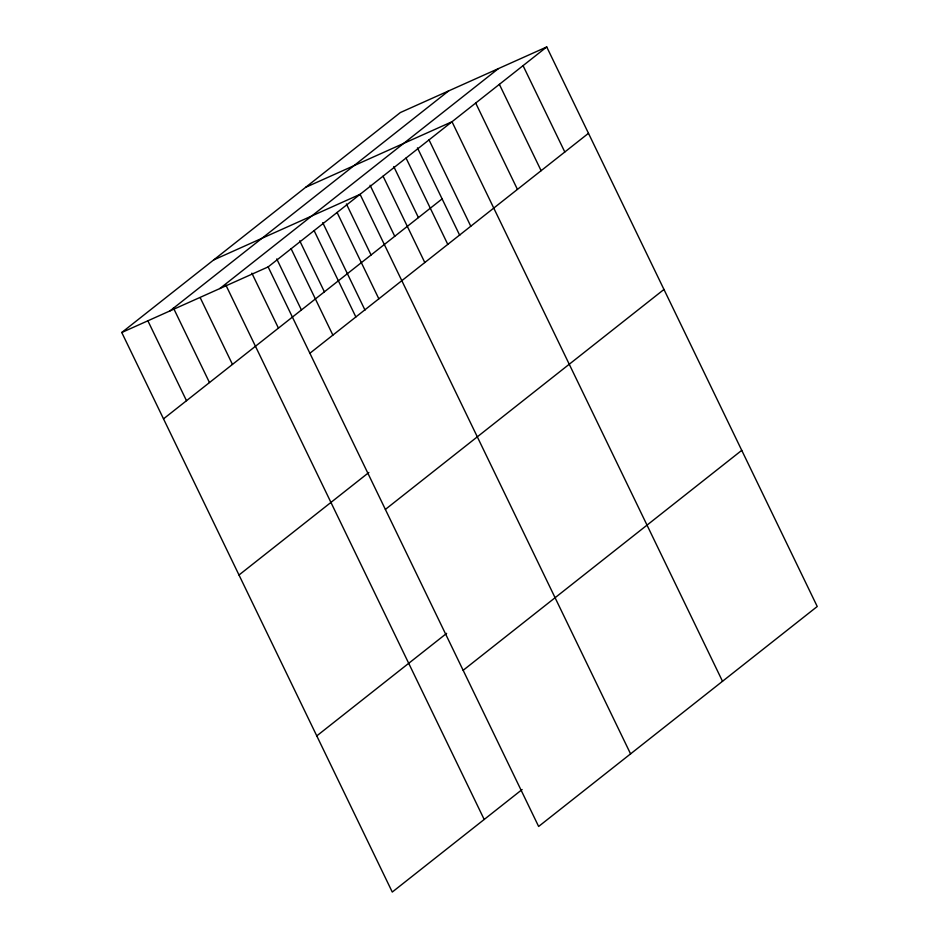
<?xml version="1.0" encoding="UTF-8"?>
<svg xmlns="http://www.w3.org/2000/svg" width="939" height="939" viewBox="0 0 939 939"><rect width="100%" height="100%" fill="white"/><g stroke="black" fill="none" stroke-linecap="round" stroke-linejoin="round"><path stroke-width="1.41" d="M522.119 789.523L392.267 892.05L121.765 332.5L400.366 112.539L546.733 46.95L817.235 606.5L538.634 826.461L268.143 266.911L546.733 46.95M170.065 310.856L448.666 90.895M219.832 288.555L498.433 68.594M163.515 418.853L442.116 198.892M309.882 353.264L588.483 133.303M238.999 575.008L368.863 472.481M385.377 509.419L663.967 289.458M316.772 735.894L446.635 633.367M463.15 670.305L741.751 450.344M305.644 187.331L452.011 121.741L722.514 681.291M213.705 259.915L360.071 194.326L630.574 753.876M121.765 332.5L268.143 266.911M523.058 65.648L564.797 152.001M499.372 84.346L541.122 170.698M475.697 103.044L517.436 189.396M429.029 139.888L470.779 226.24M417.444 147.869L459.723 235.325M406.047 158.034L447.786 244.386M393.758 166.567L418.43 217.59M383.065 176.18L424.804 262.533M370.083 185.265L394.744 236.288M346.397 203.951L371.069 254.985M337.089 212.472L378.84 298.825M322.723 222.649L365.001 310.116M314.107 230.618L355.858 316.971M299.729 240.795L324.401 291.829M291.125 248.765L332.864 335.117M276.747 258.941L301.419 309.976M251.863 273.167L278.437 328.122M225.724 284.775L484.195 819.465M200.207 297.686L232.461 364.414M173.422 307.98L209.479 382.56M147.916 320.892L186.497 400.707"/></g></svg>
